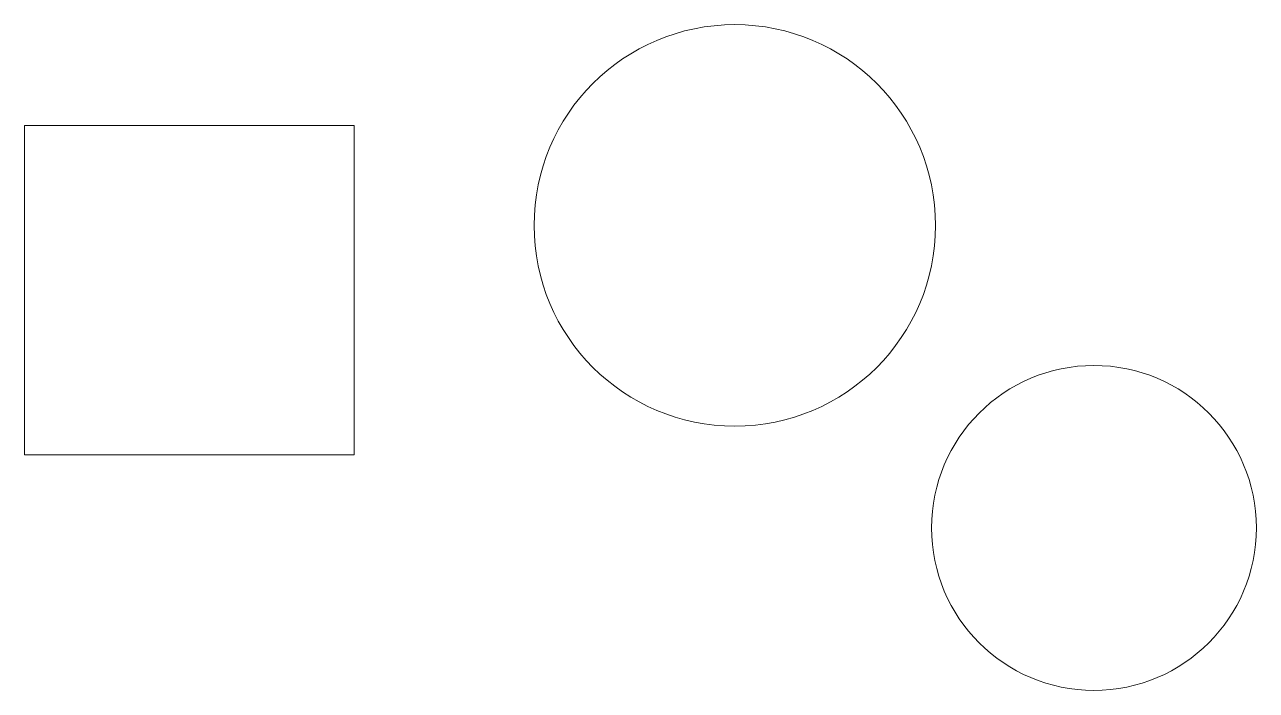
# Model space of a CAD drawing. Units: millimetres at full size, sheet at 1:50. Extents: x -5928 to 6113, y -4383 to 2123.
import ezdxf

# ---------------------------------------------------------------- set-up
doc = ezdxf.new("R2010")
doc.units = ezdxf.units.MM
doc.header["$LTSCALE"] = 50
doc.layers.add('0-0', color=7, linetype='Continuous', lineweight=9)

# ---------------------------------------------------------------- blocks, each defined once
blk = doc.blocks.new('2-circles-blocks')
at = {"layer": '0-0'}
for centre, radius in [((-1755.38, 1478.21), 1962.07), ((1755.38, -1478.21), 1587.53)]:
    blk.add_circle(centre, radius, dxfattribs=at)

msp = doc.modelspace()

# ---------------------------------------------------------------- linework, layer by layer
at = {"layer": '0-0'}
msp.add_lwpolyline([(-5927.51, 1137.99), (-2707.12, 1137.99), (-2707.12, -2082.4), (-5927.51, -2082.4)], close=True, dxfattribs=at)

# ---------------------------------------------------------------- block references
msp.add_blockref('2-circles-blocks', (2770.18, -1316.9), dxfattribs=at)

doc.saveas('drawing.dxf')
